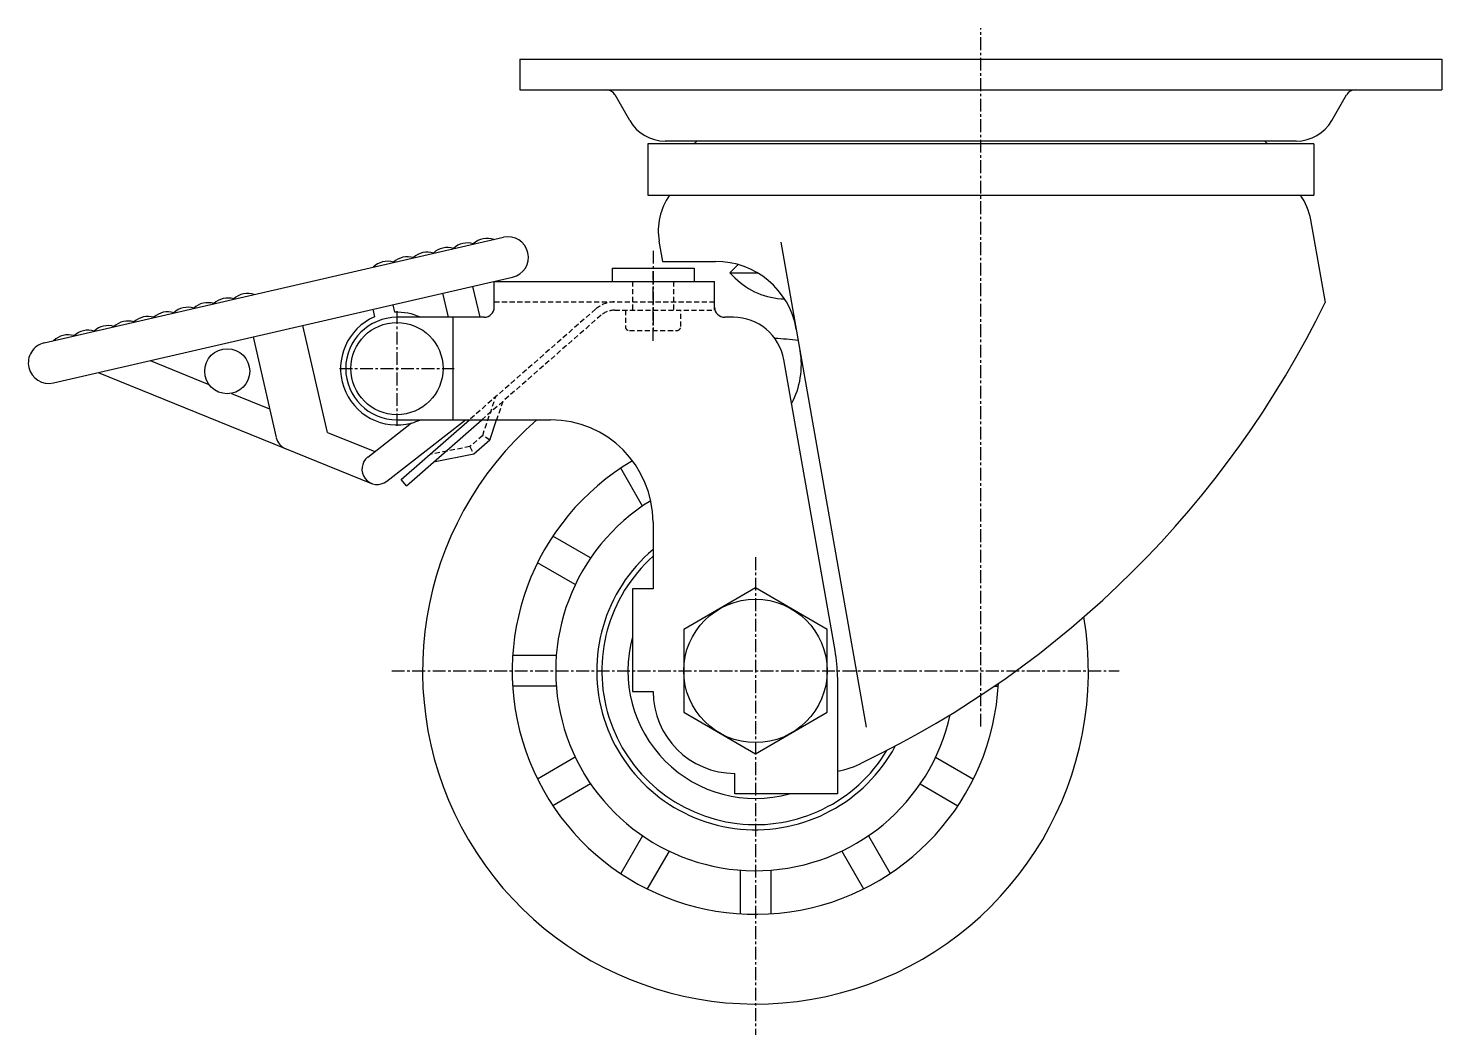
# Model space of a CAD drawing. Extents: x -2859 to -2594, y -90 to 307.
# Drawn here: x -2736.7 to -2598.7, y 55.3 to 153.5 of the extents above; entities that cross this region are included whole.
import ezdxf

# ---------------------------------------------------------------- set-up
doc = ezdxf.new("R2010")
doc.units = 0
doc.linetypes.add('CENTER', pattern=[2, 1.25, -0.25, 0.25, -0.25])
doc.linetypes.add('DASHED', pattern=[0.75, 0.5, -0.25])
doc.layers.get('0').update_dxf_attribs({"linetype": 'CONTINUOUS'})
doc.layers.add('CENTER', color=1, linetype='CENTER')

msp = doc.modelspace()

# ---------------------------------------------------------------- linework, layer by layer
at = {"color": 7, "linetype": 'CONTINUOUS'}
for p, q in [((-2688.66, 150.45), (-2598.66, 150.45)), ((-2688.66, 150.45), (-2688.66, 147.45)), ((-2598.66, 150.45), (-2598.66, 147.45)), ((-2688.66, 147.45), (-2598.66, 147.45)), ((-2677.93, 144.45), (-2679.37, 146.95)), ((-2609.4, 144.45), (-2607.95, 146.95)), ((-2611.16, 142.17), (-2676.17, 142.17)), ((-2676.17, 142.17), (-2676.17, 137.17)), ((-2612.86, 142.45), (-2674.47, 142.45)), ((-2671.38, 142.45), (-2671.67, 142.17)), ((-2615.94, 142.45), (-2615.66, 142.17)), ((-2611.16, 142.17), (-2611.16, 137.17)), ((-2676.17, 137.17), (-2611.16, 137.17)), ((-2611.46, 134.75), (-2610.04, 126.71)), ((-2735.1, 122.75), (-2690.27, 133.06)), ((-2674.71, 130.71), (-2675.06, 132.67)), ((-2654.82, 85.27), (-2663.16, 132.57)), ((-2679.66, 130.05), (-2671.66, 130.05)), ((-2679.66, 130.05), (-2679.66, 128.75)), ((-2674.72, 130.71), (-2669.55, 130.71)), ((-2671.66, 130.05), (-2671.66, 128.75)), ((-2668.16, 129.6), (-2667.36, 130.41)), ((-2734.2, 118.86), (-2689.37, 129.16)), ((-2691.16, 128.75), (-2669.66, 128.75)), ((-2691.16, 126.25), (-2691.16, 128.75)), ((-2669.66, 126.25), (-2669.66, 128.75)), ((-2668.16, 129.6), (-2667.66, 129.1)), ((-2668.16, 129.6), (-2665.48, 129.6)), ((-2696.2, 127.6), (-2695.66, 125.25)), ((-2693.27, 128.27), (-2692.58, 125.25)), ((-2703.02, 126.03), (-2702.85, 125.3)), ((-2701.07, 126.47), (-2700.9, 125.75)), ((-2669.66, 125.95), (-2669.66, 126.75)), ((-2707.44, 114.02), (-2709.84, 124.46)), ((-2692.16, 125.25), (-2700.66, 125.25)), ((-2695.16, 115.25), (-2695.16, 125.25)), ((-2667.82, 125.25), (-2668.66, 125.25)), ((-2714.71, 123.34), (-2712.45, 113.51)), ((-2724.74, 121.03), (-2719.02, 118.71)), ((-2657.89, 92.74), (-2662.89, 121.12)), ((-2729.84, 119.86), (-2703.14, 109.05)), ((-2716.82, 117.83), (-2713.1, 116.32)), ((-2703.5, 111.62), (-2699.25, 114.94)), ((-2701.66, 109.25), (-2693.97, 115.25)), ((-2700.66, 115.25), (-2685.66, 115.25)), ((-2700.24, 109.42), (-2693.59, 115.25)), ((-2699.72, 108.81), (-2692.37, 115.25)), ((-2691.6, 113.27), (-2690.93, 115.25)), ((-2707.44, 114.02), (-2702.82, 112.15)), ((-2691.6, 113.27), (-2693.16, 111.9)), ((-2693.16, 111.9), (-2697.09, 111.12)), ((-2676.68, 106.84), (-2678.81, 110.53)), ((-2699.72, 108.81), (-2700.24, 109.42)), ((-2675.66, 105.25), (-2675.66, 98.75)), ((-2681.75, 101.77), (-2685.44, 103.9)), ((-2683.25, 99.17), (-2686.94, 101.3)), ((-2677.66, 98.75), (-2677.66, 88.75)), ((-2675.66, 98.75), (-2677.66, 98.75)), ((-2685.11, 92.25), (-2689.37, 92.25)), ((-2657.66, 90.14), (-2657.66, 78.75)), ((-2685.11, 89.25), (-2689.37, 89.25)), ((-2677.66, 88.75), (-2675.66, 88.75)), ((-2642.34, 89.25), (-2641.96, 89.25)), ((-2683.25, 82.33), (-2686.94, 80.2)), ((-2648.08, 82.33), (-2644.39, 80.2)), ((-2667.66, 78.75), (-2667.66, 80.75)), ((-2681.75, 79.73), (-2685.44, 77.6)), ((-2657.66, 78.75), (-2667.66, 78.75)), ((-2649.58, 79.73), (-2645.89, 77.6)), ((-2676.68, 74.66), (-2678.81, 70.98)), ((-2654.64, 74.66), (-2652.51, 70.98)), ((-2674.09, 73.16), (-2676.22, 69.48)), ((-2657.24, 73.16), (-2655.11, 69.48)), ((-2667.16, 71.31), (-2667.16, 67.05)), ((-2664.16, 71.31), (-2664.16, 67.05))]:
    msp.add_line(p, q, dxfattribs=at)
at = {"color": 3, "linetype": 'DASHED'}
for p, q in [((-2677.66, 128.75), (-2677.66, 125.95)), ((-2673.66, 128.75), (-2673.66, 125.95)), ((-2681.26, 126.06), (-2693.59, 115.25)), ((-2691.16, 126.75), (-2669.66, 126.75)), ((-2679.41, 125.95), (-2669.66, 125.95)), ((-2678.36, 125.95), (-2678.36, 124.35)), ((-2672.96, 124.35), (-2672.96, 125.95)), ((-2680.73, 125.46), (-2692.37, 115.25)), ((-2677.96, 123.95), (-2673.36, 123.95)), ((-2692.29, 113.73), (-2691.01, 117.52)), ((-2690.32, 117.05), (-2690.93, 115.25)), ((-2692.29, 113.73), (-2693.53, 112.64)), ((-2691.6, 113.27), (-2692.29, 113.73)), ((-2693.53, 112.64), (-2697.45, 111.87)), ((-2693.53, 112.64), (-2693.16, 111.9))]:
    msp.add_line(p, q, dxfattribs=at)
at = {"color": 7, "linetype": 'CONTINUOUS'}
msp.add_lwpolyline([(-2658.66, 94.79), (-2665.66, 98.84), (-2672.66, 94.79), (-2672.66, 86.71), (-2665.66, 82.67), (-2658.66, 86.71)], close=True, dxfattribs=at)
for centre, radius in [((-2700.66, 120.25), 4.5), ((-2717.23, 119.99), 2.2), ((-2665.66, 90.75), 7)]:
    msp.add_circle(centre, radius, dxfattribs=at)
for centre, radius, start, end in [((-2680.24, 146.45), 1, 30, 90), ((-2607.09, 146.45), 1, 90, 150), ((-2674.47, 146.45), 4, 210, 270), ((-2612.86, 146.45), 4, 270, 330), ((-2669.15, 133.71), 6, 144.7998, 190), ((-2617.36, 133.71), 6, 10, 35.2002), ((-2693.79, 130.51), 2, 72.9495, 132.9495), ((-2691.84, 130.96), 2, 71.1611, 132.9495), ((-2689.82, 131.11), 2, 12.9495, 102.9495), ((-2699.63, 129.16), 2, 72.9495, 132.9495), ((-2697.69, 129.61), 2, 72.9495, 132.9495), ((-2695.74, 130.06), 2, 72.9495, 132.9495), ((-2689.82, 131.11), 2, 282.9495, 12.9495), ((-2701.58, 128.72), 2, 72.9495, 134.7378), ((-2669.55, 122.71), 8, 10, 90), ((-2662.71, 134.05), 7, 225, 269.0765), ((-2717.18, 125.13), 2, 72.9495, 132.9495), ((-2715.23, 125.58), 2, 71.1611, 132.9495), ((-2723.02, 123.79), 2, 72.9495, 132.9495), ((-2721.08, 124.23), 2, 72.9495, 132.9495), ((-2719.13, 124.68), 2, 72.9495, 132.9495), ((-2700.66, 120.25), 5.5, 65.38, 92.4738), ((-2692.16, 126.25), 1, 270, 0), ((-2668.66, 126.25), 1, 180, 270), ((-2697.32, 169.33), 97.13, 295.6946, 333.9747), ((-2728.87, 122.44), 2, 72.9495, 132.9495), ((-2726.92, 122.89), 2, 72.9495, 132.9495), ((-2724.97, 123.34), 2, 72.9495, 132.9495), ((-2700.66, 120.25), 5.5, 113.4251, 284.8912), ((-2700.66, 120.25), 5, 90, 270), ((-2667.82, 120.25), 5, 10, 90), ((-2732.77, 121.55), 2, 72.9495, 134.7378), ((-2730.82, 121.99), 2, 72.9495, 132.9495), ((-2665.66, 90.75), 32.5, 82.5866, 86.6748), ((-2734.65, 120.8), 2, 102.9495, 192.9495), ((-2669.18, 120.62), 8, 331.6502, 10), ((-2734.65, 120.8), 2, 192.9495, 282.9495), ((-2700.66, 120.25), 5.5, 284.8912, 294.62), ((-2665.66, 90.75), 32.5, 131.0753, 9.3342), ((-2685.66, 105.25), 10, 0, 90), ((-2710.99, 113.84), 1.5, 192.9495, 247.9495), ((-2702.58, 110.44), 1.5, 127.9495, 307.9495), ((-2665.66, 90.75), 23.75, 120.3422, 357.0426), ((-2665.66, 90.75), 19.5, 121.6217, 347.3008), ((-2665.66, 90.75), 15.5, 130.1778, 331.7267), ((-2665.66, 90.75), 15, 131.8103, 328.8049), ((-2665.66, 90.75), 12.45, 164.5486, 285.4514), ((-2672.66, 90.14), 15, 0, 10), ((-2667.66, 88.75), 8, 180, 270), ((-2659.66, 90.75), 10, 281.537, 296.4628)]:
    msp.add_arc(centre, radius, start, end, dxfattribs=at)
at = {"color": 3, "linetype": 'DASHED'}
for centre, radius, start, end in [((-2679.41, 123.95), 2.8, 90, 131.2295), ((-2679.41, 123.95), 2, 90, 131.2295), ((-2677.96, 124.35), 0.4, 180, 270), ((-2673.36, 124.35), 0.4, 270, 360)]:
    msp.add_arc(centre, radius, start, end, dxfattribs=at)
at = {"layer": 'CENTER', "color": 1, "linetype": 'CENTER'}
for p, q in [((-2643.66, 85.32), (-2643.66, 153.45)), ((-2675.66, 131.75), (-2675.66, 123.75)), ((-2675.66, 122.95), (-2675.66, 129.75)), ((-2700.66, 125.85), (-2700.66, 114.65)), ((-2706.26, 120.25), (-2695.06, 120.25)), ((-2665.66, 101.84), (-2665.66, 55.25)), ((-2701.16, 90.75), (-2630.16, 90.75))]:
    msp.add_line(p, q, dxfattribs=at)

doc.saveas('drawing.dxf')
